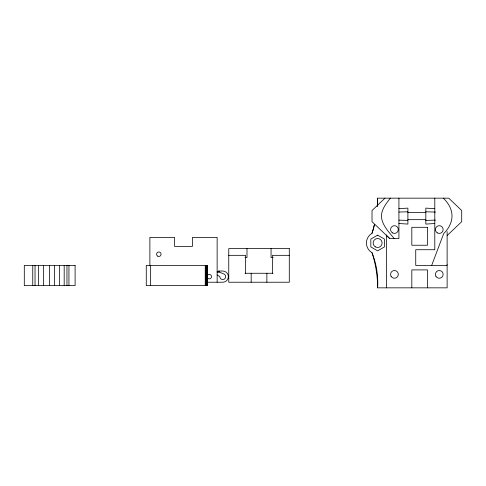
<?xml version="1.0" encoding="UTF-8"?>
<svg xmlns="http://www.w3.org/2000/svg" width="486" height="486" viewBox="0 0 486 486"><rect width="100%" height="100%" fill="white"/><g stroke="black" fill="none" stroke-linecap="round" stroke-linejoin="round"><path stroke-width="0.73" d="M374.384 224.69A121.628 121.628 0 0 1 372.021 233.292A11.208 11.208 0 0 0 372.021 252.708A81.855 81.855 0 0 1 377.482 275.896L377.622 287.84L447.126 287.84L447.126 231.573M431.677 265.423L443.682 233.626C454.926 222.4 454.75 209.168 443.335 198.16M447.126 264.718L446.859 265.423L415.737 265.423L415.737 249.725L434.794 249.725L434.794 198.16M390.386 198.16C386.206 203.361 381.656 209.144 381.376 216.094C381.887 225.097 388.788 231.944 394.189 238.517M384.991 198.16L372.021 210.523L372.021 221.671L389.693 238.517L398.921 238.517L398.921 198.16M447.126 235.558L461.7 221.671L461.7 210.523L448.73 198.16L377.622 198.16A121.628 121.628 0 0 1 377.258 206.331M398.921 208.67L407.894 208.111L407.894 224.082L398.921 223.517M434.794 223.517L425.827 224.082L425.827 208.111L434.794 208.67M398.921 212.06L407.894 211.781M425.827 220.413L435.541 220.109M407.894 212.528L425.827 212.528M407.894 219.666L425.827 219.666M228.76 255.332L245.576 255.332L245.576 273.266M289.291 255.332L272.476 255.332L272.476 273.266M245.029 257.574L246.991 257.574L246.991 248.607M273.247 257.574L271.06 257.574L271.06 248.607M245.029 273.266L273.023 273.266M207.127 282.232L222.74 282.232A5.607 5.607 0 0 0 228.347 276.631A5.607 5.607 0 0 0 222.74 271.024L218.864 271.024L217.139 271.704L217.485 272.579L219.204 271.899L218.864 271.024L219.022 271.972L223.493 273.812A2.916 2.916 0 0 1 225.613 277.135A2.916 2.916 0 0 1 222.485 279.535A2.916 2.916 0 0 1 219.83 276.631L217.139 274.924M207.65 285.598L146.274 285.598L146.274 265.423L207.65 265.423L207.54 285.598M425.827 211.781L435.541 212.084M398.921 220.134L407.894 220.413M386.595 235.558L389.693 238.517M427.51 287.84L427.51 269.906L411.818 269.906L411.818 287.84M386.595 234.823L386.595 287.84M266.875 273.266L266.875 282.232M251.177 273.266L251.177 282.232M217.139 282.232L217.139 237.393L192.474 237.393L192.474 246.366L174.541 246.366L174.541 237.393L149.876 237.393L149.876 265.793M207.334 265.423L207.334 285.598M206.987 265.423L206.987 285.598M206.805 265.423L206.805 285.598M206.52 265.423L206.52 285.598M205.936 265.423L205.936 285.598M205.25 265.423L205.25 285.598M150.642 265.423L150.642 285.598M68.945 265.423L68.945 285.598M66.959 265.423L66.959 285.598M64.188 265.423L64.188 285.598M59.492 265.423L59.492 285.598M54.602 265.423L54.602 285.598M49.615 265.423L49.615 285.598M43.606 265.423L43.606 285.598M38.418 265.423L38.418 285.598M35.041 265.423L35.041 285.598M32.756 265.423L32.756 285.598M207.273 275.671A2.23 2.23 0 0 1 210.736 274.93A2.23 2.23 0 0 1 210.56 278.466A2.23 2.23 0 0 1 207.188 277.378M372.021 252.708A114.66 114.66 0 0 1 377.622 287.84A81.855 81.855 0 0 0 377.677 278.879M377.622 198.16A116.269 116.269 0 0 1 377.3 206.337M374.433 224.696A116.269 116.269 0 0 1 372.021 233.292M377.622 235.151L370.83 239.076L370.83 246.924L377.622 250.849L384.42 246.924L384.42 239.076L377.622 235.151M427.51 227.308L411.818 227.308L411.818 245.242L427.51 245.242L427.51 227.308M289.291 248.607L228.76 248.607L228.76 282.232L289.291 282.232L289.291 248.607M75.105 265.423L24.3 265.423L24.3 285.598L75.105 285.598L75.105 265.423M157.725 256.146A2.23 2.23 0 0 0 161.079 254.208A2.23 2.23 0 0 0 157.725 252.277A2.23 2.23 0 0 0 157.725 256.146M375.38 246.882A4.483 4.483 0 0 0 382.111 243A4.483 4.483 0 0 0 375.38 239.118A4.483 4.483 0 0 0 375.38 246.882M435.93 276.321A3.87 3.87 0 0 0 442.631 276.321A3.87 3.87 0 0 0 439.277 270.52A3.87 3.87 0 0 0 435.93 276.321M391.09 276.321A3.87 3.87 0 0 0 397.791 276.321A3.87 3.87 0 0 0 394.438 270.52A3.87 3.87 0 0 0 391.09 276.321M392.506 232.897A3.87 3.87 0 0 0 398.307 229.55A3.87 3.87 0 0 0 392.506 226.197A3.87 3.87 0 0 0 392.506 232.897M437.345 232.897A3.87 3.87 0 0 0 443.147 229.55A3.87 3.87 0 0 0 437.345 226.197A3.87 3.87 0 0 0 437.345 232.897"/></g></svg>
